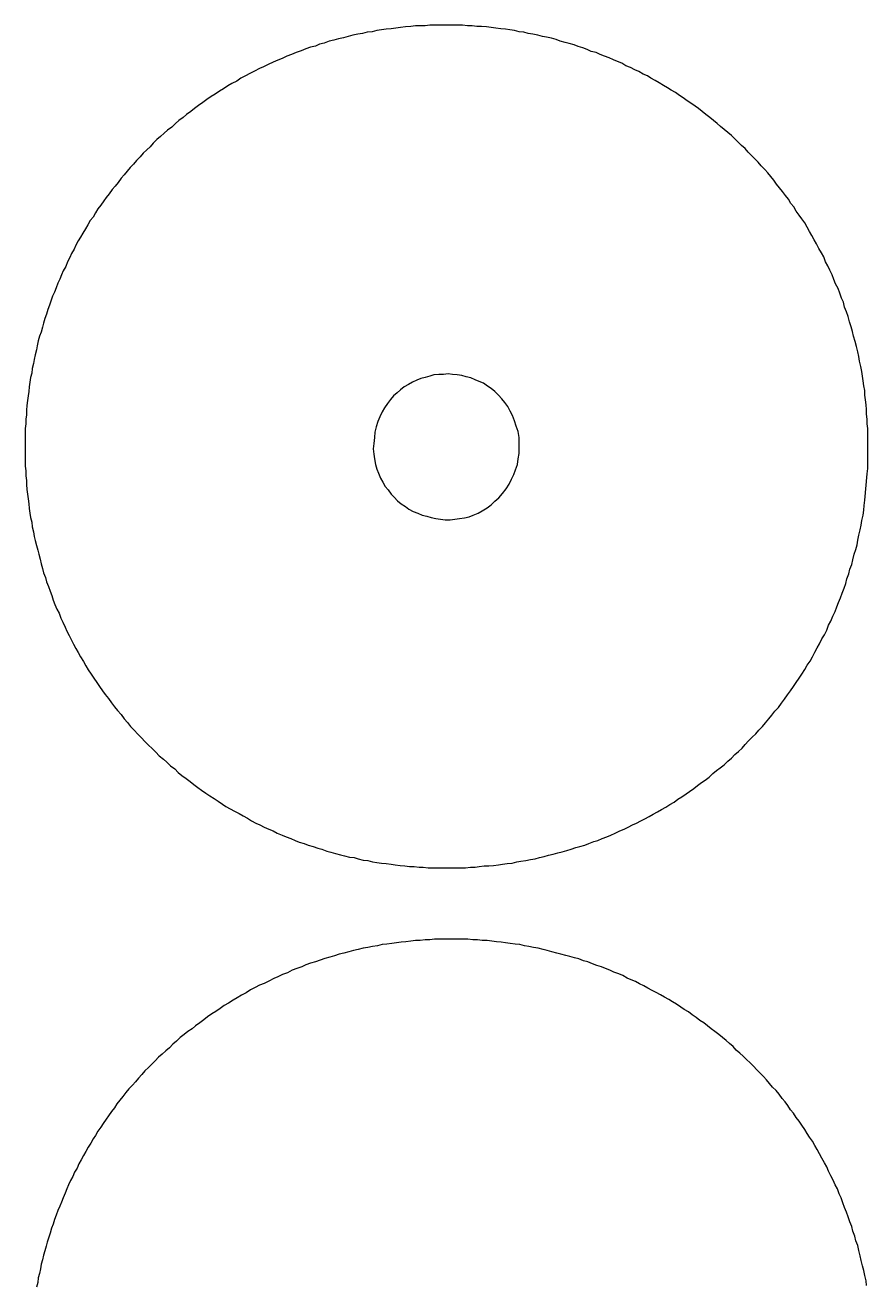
# Model space of a CAD drawing. Extents: x 11 to 591, y 39 to 419.
# Drawn here: x 133.5 to 168.8, y 324.5 to 377.3 of the extents above; entities that cross this region are included whole.
import ezdxf

# ---------------------------------------------------------------- set-up
doc = ezdxf.new("R2010")
doc.units = 0
doc.layers.get('0').update_dxf_attribs({"linetype": 'CONTINUOUS'})

msp = doc.modelspace()

# ---------------------------------------------------------------- linework, layer by layer
at = {"color": 3}
for p, q in [((150.465419, 377.255266), (150.265419, 377.230266)), ((150.665419, 377.255266), (150.465419, 377.255266)), ((150.865419, 377.255266), (150.665419, 377.255266)), ((151.065419, 377.255266), (150.865419, 377.255266)), ((151.265419, 377.255266), (151.065419, 377.255266)), ((151.465419, 377.255266), (151.265419, 377.255266)), ((151.665419, 377.255266), (151.465419, 377.255266)), ((151.840419, 377.255266), (151.665419, 377.255266)), ((152.040419, 377.230266), (151.840419, 377.255266)), ((146.840419, 376.730266), (146.640419, 376.680266)), ((147.040419, 376.780266), (146.840419, 376.730266)), ((147.240419, 376.830266), (147.040419, 376.780266)), ((147.440419, 376.880266), (147.240419, 376.830266)), ((147.640419, 376.905266), (147.440419, 376.880266)), ((147.840419, 376.955266), (147.640419, 376.905266)), ((148.040419, 376.980266), (147.840419, 376.955266)), ((148.240419, 377.030266), (148.040419, 376.980266)), ((148.440419, 377.055266), (148.240419, 377.030266)), ((148.640419, 377.080266), (148.440419, 377.055266)), ((148.840419, 377.105266), (148.640419, 377.080266)), ((149.040419, 377.130266), (148.840419, 377.105266)), ((149.240419, 377.155266), (149.040419, 377.130266)), ((149.440419, 377.180266), (149.240419, 377.155266)), ((149.665419, 377.205266), (149.440419, 377.180266)), ((149.865419, 377.230266), (149.665419, 377.205266)), ((150.065419, 377.230266), (149.865419, 377.230266)), ((150.265419, 377.230266), (150.065419, 377.230266)), ((152.240419, 377.230266), (152.040419, 377.230266)), ((152.440419, 377.205266), (152.240419, 377.230266)), ((152.640419, 377.205266), (152.440419, 377.205266)), ((152.840419, 377.180266), (152.640419, 377.205266)), ((153.040419, 377.155266), (152.840419, 377.180266)), ((153.240419, 377.130266), (153.040419, 377.155266)), ((153.440419, 377.105266), (153.240419, 377.130266)), ((153.640419, 377.080266), (153.440419, 377.105266)), ((153.815419, 377.055266), (153.640419, 377.080266)), ((154.015419, 377.030266), (153.815419, 377.055266)), ((154.215419, 376.980266), (154.015419, 377.030266)), ((154.415419, 376.955266), (154.215419, 376.980266)), ((154.590419, 376.905266), (154.415419, 376.955266)), ((154.790419, 376.880266), (154.590419, 376.905266)), ((154.990419, 376.830266), (154.790419, 376.880266)), ((155.190419, 376.780266), (154.990419, 376.830266)), ((155.365419, 376.755266), (155.190419, 376.780266)), ((155.565419, 376.705266), (155.365419, 376.755266)), ((145.265419, 376.255266), (145.065419, 376.180266)), ((145.465419, 376.330266), (145.265419, 376.255266)), ((145.665419, 376.380266), (145.465419, 376.330266)), ((145.840419, 376.455266), (145.665419, 376.380266)), ((146.040419, 376.505266), (145.840419, 376.455266)), ((146.240419, 376.580266), (146.040419, 376.505266)), ((146.440419, 376.630266), (146.240419, 376.580266)), ((146.640419, 376.680266), (146.440419, 376.630266)), ((155.765419, 376.655266), (155.565419, 376.705266)), ((155.940419, 376.580266), (155.765419, 376.655266)), ((156.140419, 376.530266), (155.940419, 376.580266)), ((156.315419, 376.480266), (156.140419, 376.530266)), ((156.515419, 376.430266), (156.315419, 376.480266)), ((156.690419, 376.355266), (156.515419, 376.430266)), ((156.890419, 376.305266), (156.690419, 376.355266)), ((157.065419, 376.230266), (156.890419, 376.305266)), ((157.240419, 376.155266), (157.065419, 376.230266)), ((143.890419, 375.705266), (143.690419, 375.605266)), ((144.090419, 375.780266), (143.890419, 375.705266)), ((144.265419, 375.855266), (144.090419, 375.780266)), ((144.465419, 375.955266), (144.265419, 375.855266)), ((144.665419, 376.030266), (144.465419, 375.955266)), ((144.865419, 376.105266), (144.665419, 376.030266)), ((145.065419, 376.180266), (144.865419, 376.105266)), ((157.440419, 376.105266), (157.240419, 376.155266)), ((157.615419, 376.030266), (157.440419, 376.105266)), ((157.790419, 375.955266), (157.615419, 376.030266)), ((157.990419, 375.880266), (157.790419, 375.955266)), ((158.165419, 375.805266), (157.990419, 375.880266)), ((158.340419, 375.730266), (158.165419, 375.805266)), ((158.515419, 375.655266), (158.340419, 375.730266)), ((142.915419, 375.230266), (142.740419, 375.130266)), ((143.115419, 375.330266), (142.915419, 375.230266)), ((143.315419, 375.430266), (143.115419, 375.330266)), ((143.490419, 375.505266), (143.315419, 375.430266)), ((143.690419, 375.605266), (143.490419, 375.505266)), ((158.690419, 375.555266), (158.515419, 375.655266)), ((158.890419, 375.480266), (158.690419, 375.555266)), ((159.065419, 375.380266), (158.890419, 375.480266)), ((159.240419, 375.305266), (159.065419, 375.380266)), ((159.415419, 375.205266), (159.240419, 375.305266)), ((159.590419, 375.130266), (159.415419, 375.205266)), ((141.990419, 374.705266), (141.815419, 374.580266)), ((142.165419, 374.805266), (141.990419, 374.705266)), ((142.365419, 374.905266), (142.165419, 374.805266)), ((142.540419, 375.030266), (142.365419, 374.905266)), ((142.740419, 375.130266), (142.540419, 375.030266)), ((159.740419, 375.030266), (159.590419, 375.130266)), ((159.915419, 374.930266), (159.740419, 375.030266)), ((160.090419, 374.830266), (159.915419, 374.930266)), ((160.265419, 374.730266), (160.090419, 374.830266)), ((160.440419, 374.630266), (160.265419, 374.730266)), ((160.590419, 374.530266), (160.440419, 374.630266)), ((141.115419, 374.130266), (140.940419, 374.005266)), ((141.290419, 374.255266), (141.115419, 374.130266)), ((141.465419, 374.355266), (141.290419, 374.255266)), ((141.640419, 374.480266), (141.465419, 374.355266)), ((141.815419, 374.580266), (141.640419, 374.480266)), ((160.765419, 374.430266), (160.590419, 374.530266)), ((160.940419, 374.305266), (160.765419, 374.430266)), ((161.090419, 374.205266), (160.940419, 374.305266)), ((161.265419, 374.080266), (161.090419, 374.205266)), ((140.440419, 373.630266), (140.265419, 373.505266)), ((140.590419, 373.755266), (140.440419, 373.630266)), ((140.765419, 373.880266), (140.590419, 373.755266)), ((140.940419, 374.005266), (140.765419, 373.880266)), ((161.415419, 373.980266), (161.265419, 374.080266)), ((161.590419, 373.855266), (161.415419, 373.980266)), ((161.740419, 373.755266), (161.590419, 373.855266)), ((161.890419, 373.630266), (161.740419, 373.755266)), ((162.040419, 373.505266), (161.890419, 373.630266)), ((139.790419, 373.130266), (139.640419, 372.980266)), ((139.940419, 373.255266), (139.790419, 373.130266)), ((140.115419, 373.380266), (139.940419, 373.255266)), ((140.265419, 373.505266), (140.115419, 373.380266)), ((162.215419, 373.380266), (162.040419, 373.505266)), ((162.365419, 373.255266), (162.215419, 373.380266)), ((162.515419, 373.130266), (162.365419, 373.255266)), ((162.665419, 373.005266), (162.515419, 373.130266)), ((139.165419, 372.580266), (139.015419, 372.455266)), ((139.315419, 372.730266), (139.165419, 372.580266)), ((139.465419, 372.855266), (139.315419, 372.730266)), ((139.640419, 372.980266), (139.465419, 372.855266)), ((162.815419, 372.880266), (162.665419, 373.005266)), ((162.965419, 372.755266), (162.815419, 372.880266)), ((163.115419, 372.630266), (162.965419, 372.755266)), ((163.265419, 372.480266), (163.115419, 372.630266)), ((138.590419, 372.030266), (138.440419, 371.880266)), ((138.740419, 372.155266), (138.590419, 372.030266)), ((138.865419, 372.305266), (138.740419, 372.155266)), ((139.015419, 372.455266), (138.865419, 372.305266)), ((163.390419, 372.355266), (163.265419, 372.480266)), ((163.540419, 372.205266), (163.390419, 372.355266)), ((163.690419, 372.080266), (163.540419, 372.205266)), ((163.815419, 371.930266), (163.690419, 372.080266)), ((138.165419, 371.580266), (138.040419, 371.430266)), ((138.315419, 371.730266), (138.165419, 371.580266)), ((138.440419, 371.880266), (138.315419, 371.730266)), ((163.965419, 371.780266), (163.815419, 371.930266)), ((164.090419, 371.655266), (163.965419, 371.780266)), ((164.240419, 371.505266), (164.090419, 371.655266)), ((164.365419, 371.355266), (164.240419, 371.505266)), ((137.640419, 370.980266), (137.515419, 370.830266)), ((137.765419, 371.130266), (137.640419, 370.980266)), ((137.890419, 371.280266), (137.765419, 371.130266)), ((138.040419, 371.430266), (137.890419, 371.280266)), ((164.515419, 371.205266), (164.365419, 371.355266)), ((164.640419, 371.055266), (164.515419, 371.205266)), ((164.765419, 370.905266), (164.640419, 371.055266)), ((137.265419, 370.505266), (137.140419, 370.355266)), ((137.390419, 370.655266), (137.265419, 370.505266)), ((137.515419, 370.830266), (137.390419, 370.655266)), ((164.890419, 370.755266), (164.765419, 370.905266)), ((165.015419, 370.580266), (164.890419, 370.755266)), ((165.140419, 370.430266), (165.015419, 370.580266)), ((165.265419, 370.280266), (165.140419, 370.430266)), ((136.790419, 369.880266), (136.665419, 369.705266)), ((136.890419, 370.030266), (136.790419, 369.880266)), ((137.015419, 370.180266), (136.890419, 370.030266)), ((137.140419, 370.355266), (137.015419, 370.180266)), ((165.390419, 370.105266), (165.265419, 370.280266)), ((165.515419, 369.955266), (165.390419, 370.105266)), ((165.615419, 369.780266), (165.515419, 369.955266)), ((136.440419, 369.380266), (136.340419, 369.205266)), ((136.540419, 369.555266), (136.440419, 369.380266)), ((136.665419, 369.705266), (136.540419, 369.555266)), ((165.740419, 369.630266), (165.615419, 369.780266)), ((165.840419, 369.455266), (165.740419, 369.630266)), ((165.965419, 369.280266), (165.840419, 369.455266)), ((136.115419, 368.880266), (136.015419, 368.705266)), ((136.215419, 369.055266), (136.115419, 368.880266)), ((136.340419, 369.205266), (136.215419, 369.055266)), ((166.065419, 369.130266), (165.965419, 369.280266)), ((166.190419, 368.955266), (166.065419, 369.130266)), ((166.290419, 368.780266), (166.190419, 368.955266)), ((135.815419, 368.355266), (135.715419, 368.205266)), ((135.915419, 368.530266), (135.815419, 368.355266)), ((136.015419, 368.705266), (135.915419, 368.530266)), ((166.390419, 368.605266), (166.290419, 368.780266)), ((166.490419, 368.430266), (166.390419, 368.605266)), ((166.590419, 368.255266), (166.490419, 368.430266)), ((135.540419, 367.855266), (135.440419, 367.680266)), ((135.615419, 368.030266), (135.540419, 367.855266)), ((135.715419, 368.205266), (135.615419, 368.030266)), ((166.690419, 368.080266), (166.590419, 368.255266)), ((166.790419, 367.880266), (166.690419, 368.080266)), ((166.890419, 367.705266), (166.790419, 367.880266)), ((135.265419, 367.330266), (135.190419, 367.130266)), ((135.365419, 367.505266), (135.265419, 367.330266)), ((135.440419, 367.680266), (135.365419, 367.505266)), ((166.990419, 367.530266), (166.890419, 367.705266)), ((167.065419, 367.330266), (166.990419, 367.530266)), ((167.165419, 367.155266), (167.065419, 367.330266)), ((135.015419, 366.780266), (134.940419, 366.605266)), ((135.090419, 366.955266), (135.015419, 366.780266)), ((135.190419, 367.130266), (135.090419, 366.955266)), ((167.240419, 366.980266), (167.165419, 367.155266)), ((167.340419, 366.780266), (167.240419, 366.980266)), ((167.415419, 366.580266), (167.340419, 366.780266)), ((134.790419, 366.230266), (134.715419, 366.055266)), ((134.865419, 366.430266), (134.790419, 366.230266)), ((134.940419, 366.605266), (134.865419, 366.430266)), ((167.490419, 366.405266), (167.415419, 366.580266)), ((167.590419, 366.205266), (167.490419, 366.405266)), ((167.665419, 366.005266), (167.590419, 366.205266)), ((134.565419, 365.680266), (134.515419, 365.505266)), ((134.640419, 365.880266), (134.565419, 365.680266)), ((134.715419, 366.055266), (134.640419, 365.880266)), ((167.740419, 365.805266), (167.665419, 366.005266)), ((167.815419, 365.630266), (167.740419, 365.805266)), ((134.390419, 365.130266), (134.315419, 364.955266)), ((134.440419, 365.330266), (134.390419, 365.130266)), ((134.515419, 365.505266), (134.440419, 365.330266)), ((167.865419, 365.430266), (167.815419, 365.630266)), ((167.940419, 365.230266), (167.865419, 365.430266)), ((168.015419, 365.030266), (167.940419, 365.230266)), ((134.265419, 364.755266), (134.215419, 364.580266)), ((134.315419, 364.955266), (134.265419, 364.755266)), ((168.065419, 364.805266), (168.015419, 365.030266)), ((168.140419, 364.605266), (168.065419, 364.805266)), ((168.190419, 364.405266), (168.140419, 364.605266)), ((134.090419, 364.205266), (134.040419, 364.005266)), ((134.165419, 364.380266), (134.090419, 364.205266)), ((134.215419, 364.580266), (134.165419, 364.380266)), ((168.240419, 364.205266), (168.190419, 364.405266)), ((168.315419, 363.980266), (168.240419, 364.205266)), ((133.965419, 363.630266), (133.915419, 363.430266)), ((133.990419, 363.805266), (133.965419, 363.630266)), ((134.040419, 364.005266), (133.990419, 363.805266)), ((168.365419, 363.780266), (168.315419, 363.980266)), ((168.415419, 363.555266), (168.365419, 363.780266)), ((168.465419, 363.355266), (168.415419, 363.555266)), ((133.840419, 363.055266), (133.790419, 362.855266)), ((133.865419, 363.230266), (133.840419, 363.055266)), ((133.915419, 363.430266), (133.865419, 363.230266)), ((168.490419, 363.155266), (168.465419, 363.355266)), ((168.540419, 362.930266), (168.490419, 363.155266)), ((133.715419, 362.480266), (133.690419, 362.280266)), ((133.765419, 362.655266), (133.715419, 362.480266)), ((133.790419, 362.855266), (133.765419, 362.655266)), ((168.590419, 362.730266), (168.540419, 362.930266)), ((168.615419, 362.530266), (168.590419, 362.730266)), ((168.640419, 362.330266), (168.615419, 362.530266)), ((133.665419, 362.080266), (133.640419, 361.880266)), ((133.690419, 362.280266), (133.665419, 362.080266)), ((168.665419, 362.130266), (168.640419, 362.330266)), ((168.715419, 361.930266), (168.665419, 362.130266)), ((133.590419, 361.505266), (133.565419, 361.305266)), ((133.615419, 361.705266), (133.590419, 361.505266)), ((133.640419, 361.880266), (133.615419, 361.705266)), ((168.715419, 361.730266), (168.715419, 361.930266)), ((168.740419, 361.530266), (168.715419, 361.730266)), ((168.765419, 361.330266), (168.740419, 361.530266)), ((133.540419, 360.905266), (133.515419, 360.730266)), ((133.565419, 361.305266), (133.540419, 361.105266)), ((133.540419, 361.105266), (133.540419, 360.905266)), ((168.790419, 361.130266), (168.765419, 361.330266)), ((168.790419, 360.930266), (168.790419, 361.130266)), ((168.815419, 360.730266), (168.790419, 360.930266)), ((133.515419, 360.530266), (133.490419, 360.330266)), ((133.515419, 360.730266), (133.515419, 360.530266)), ((168.815419, 360.530266), (168.815419, 360.730266)), ((168.840419, 360.330266), (168.815419, 360.530266)), ((133.490419, 360.330266), (133.490419, 360.130266)), ((133.490419, 360.130266), (133.490419, 359.930266)), ((133.490419, 359.930266), (133.490419, 359.730266)), ((168.840419, 360.130266), (168.840419, 360.330266)), ((168.840419, 359.930266), (168.840419, 360.130266)), ((168.840419, 359.705266), (168.840419, 359.930266)), ((133.490419, 359.730266), (133.490419, 359.530266)), ((133.490419, 359.530266), (133.490419, 359.355266)), ((133.490419, 359.355266), (133.490419, 359.155266)), ((168.840419, 359.505266), (168.840419, 359.705266)), ((168.840419, 359.305266), (168.840419, 359.505266)), ((133.490419, 359.155266), (133.490419, 358.955266)), ((133.490419, 358.955266), (133.490419, 358.755266)), ((168.840419, 359.080266), (168.840419, 359.305266)), ((168.840419, 358.880266), (168.840419, 359.080266)), ((168.840419, 358.655266), (168.840419, 358.880266)), ((133.490419, 358.755266), (133.515419, 358.555266)), ((133.515419, 358.555266), (133.515419, 358.355266)), ((133.515419, 358.355266), (133.540419, 358.155266)), ((168.715419, 357.330266), (168.815419, 358.430266)), ((168.815419, 358.430266), (168.840419, 358.655266)), ((133.540419, 358.155266), (133.540419, 357.980266)), ((133.540419, 357.980266), (133.565419, 357.780266)), ((133.565419, 357.780266), (133.590419, 357.580266)), ((133.590419, 357.580266), (133.615419, 357.380266)), ((133.615419, 357.380266), (133.640419, 357.180266)), ((168.690419, 357.105266), (168.715419, 357.330266)), ((133.640419, 357.180266), (133.665419, 356.980266)), ((133.665419, 356.980266), (133.690419, 356.780266)), ((133.690419, 356.780266), (133.715419, 356.605266)), ((168.590419, 356.480266), (168.640419, 356.705266)), ((168.640419, 356.705266), (168.665419, 356.905266)), ((168.665419, 356.905266), (168.690419, 357.105266)), ((133.715419, 356.605266), (133.765419, 356.405266)), ((133.765419, 356.405266), (133.790419, 356.205266)), ((133.790419, 356.205266), (133.840419, 356.005266)), ((168.515419, 356.080266), (168.565419, 356.280266)), ((168.565419, 356.280266), (168.590419, 356.480266)), ((133.840419, 356.005266), (133.865419, 355.805266)), ((133.865419, 355.805266), (133.915419, 355.630266)), ((133.915419, 355.630266), (133.965419, 355.430266)), ((168.390419, 355.455266), (168.415419, 355.655266)), ((168.415419, 355.655266), (168.465419, 355.855266)), ((168.465419, 355.855266), (168.515419, 356.080266)), ((133.965419, 355.430266), (134.015419, 355.230266)), ((134.015419, 355.230266), (134.065419, 355.055266)), ((168.265419, 355.055266), (168.340419, 355.255266)), ((168.340419, 355.255266), (168.390419, 355.455266)), ((134.065419, 355.055266), (134.115419, 354.855266)), ((134.115419, 354.855266), (134.165419, 354.655266)), ((134.165419, 354.655266), (134.215419, 354.455266)), ((168.090419, 354.430266), (168.165419, 354.630266)), ((168.165419, 354.630266), (168.215419, 354.830266)), ((168.215419, 354.830266), (168.265419, 355.055266)), ((134.215419, 354.455266), (134.265419, 354.280266)), ((134.265419, 354.280266), (134.340419, 354.080266)), ((134.340419, 354.080266), (134.390419, 353.905266)), ((167.965419, 354.030266), (168.040419, 354.230266)), ((168.040419, 354.230266), (168.090419, 354.430266)), ((134.390419, 353.905266), (134.465419, 353.705266)), ((134.465419, 353.705266), (134.540419, 353.505266)), ((167.765419, 353.430266), (167.840419, 353.630266)), ((167.840419, 353.630266), (167.915419, 353.830266)), ((167.915419, 353.830266), (167.965419, 354.030266)), ((134.540419, 353.505266), (134.615419, 353.330266)), ((134.615419, 353.330266), (134.665419, 353.130266)), ((134.665419, 353.130266), (134.740419, 352.955266)), ((167.540419, 352.855266), (167.615419, 353.030266)), ((167.615419, 353.030266), (167.690419, 353.230266)), ((167.690419, 353.230266), (167.765419, 353.430266)), ((134.740419, 352.955266), (134.815419, 352.755266)), ((134.815419, 352.755266), (134.915419, 352.580266)), ((134.915419, 352.580266), (134.990419, 352.380266)), ((167.290419, 352.255266), (167.365419, 352.455266)), ((167.365419, 352.455266), (167.465419, 352.655266)), ((167.465419, 352.655266), (167.540419, 352.855266)), ((134.990419, 352.380266), (135.065419, 352.205266)), ((135.065419, 352.205266), (135.165419, 352.005266)), ((135.165419, 352.005266), (135.240419, 351.830266)), ((167.115419, 351.880266), (167.190419, 352.080266)), ((167.190419, 352.080266), (167.290419, 352.255266)), ((135.240419, 351.830266), (135.340419, 351.655266)), ((135.340419, 351.655266), (135.440419, 351.455266)), ((135.440419, 351.455266), (135.515419, 351.280266)), ((166.815419, 351.305266), (166.915419, 351.505266)), ((166.915419, 351.505266), (167.015419, 351.680266)), ((167.015419, 351.680266), (167.115419, 351.880266)), ((135.515419, 351.280266), (135.615419, 351.105266)), ((135.615419, 351.105266), (135.715419, 350.930266)), ((135.715419, 350.930266), (135.815419, 350.755266)), ((166.515419, 350.755266), (166.615419, 350.955266)), ((166.615419, 350.955266), (166.715419, 351.130266)), ((166.715419, 351.130266), (166.815419, 351.305266)), ((135.815419, 350.755266), (135.940419, 350.555266)), ((135.940419, 350.555266), (136.040419, 350.380266)), ((136.040419, 350.380266), (136.140419, 350.205266)), ((166.190419, 350.230266), (166.290419, 350.405266)), ((166.290419, 350.405266), (166.415419, 350.580266)), ((166.415419, 350.580266), (166.515419, 350.755266)), ((136.140419, 350.205266), (136.265419, 350.030266)), ((136.265419, 350.030266), (136.365419, 349.855266)), ((136.365419, 349.855266), (136.490419, 349.680266)), ((165.840419, 349.680266), (165.965419, 349.855266)), ((165.965419, 349.855266), (166.065419, 350.030266)), ((166.065419, 350.030266), (166.190419, 350.230266)), ((136.490419, 349.680266), (136.615419, 349.505266)), ((136.615419, 349.505266), (136.740419, 349.330266)), ((136.740419, 349.330266), (136.840419, 349.180266)), ((165.465419, 349.155266), (165.590419, 349.330266)), ((165.590419, 349.330266), (165.715419, 349.505266)), ((165.715419, 349.505266), (165.840419, 349.680266)), ((136.840419, 349.180266), (136.990419, 349.005266)), ((136.990419, 349.005266), (137.115419, 348.830266)), ((137.115419, 348.830266), (137.240419, 348.655266)), ((165.090419, 348.630266), (165.215419, 348.805266)), ((165.215419, 348.805266), (165.340419, 348.980266)), ((165.340419, 348.980266), (165.465419, 349.155266)), ((137.240419, 348.655266), (137.365419, 348.505266)), ((137.365419, 348.505266), (137.515419, 348.330266)), ((137.515419, 348.330266), (137.640419, 348.155266)), ((164.690419, 348.155266), (164.815419, 348.305266)), ((164.815419, 348.305266), (164.940419, 348.480266)), ((164.940419, 348.480266), (165.090419, 348.630266)), ((137.640419, 348.155266), (137.790419, 348.005266)), ((137.790419, 348.005266), (137.915419, 347.830266)), ((137.915419, 347.830266), (138.065419, 347.680266)), ((164.265419, 347.680266), (164.415419, 347.830266)), ((164.415419, 347.830266), (164.540419, 347.980266)), ((164.540419, 347.980266), (164.690419, 348.155266)), ((138.065419, 347.680266), (138.215419, 347.505266)), ((138.215419, 347.505266), (138.365419, 347.355266)), ((138.365419, 347.355266), (138.515419, 347.205266)), ((138.515419, 347.205266), (138.665419, 347.055266)), ((163.690419, 347.080266), (163.840419, 347.230266)), ((163.840419, 347.230266), (163.990419, 347.380266)), ((163.990419, 347.380266), (164.140419, 347.530266)), ((164.140419, 347.530266), (164.265419, 347.680266)), ((138.665419, 347.055266), (138.815419, 346.905266)), ((138.815419, 346.905266), (138.965419, 346.755266)), ((138.965419, 346.755266), (139.115419, 346.605266)), ((163.115419, 346.505266), (163.265419, 346.655266)), ((163.265419, 346.655266), (163.415419, 346.780266)), ((163.415419, 346.780266), (163.565419, 346.930266)), ((163.565419, 346.930266), (163.690419, 347.080266)), ((139.115419, 346.605266), (139.290419, 346.455266)), ((139.290419, 346.455266), (139.440419, 346.330266)), ((139.440419, 346.330266), (139.590419, 346.180266)), ((139.590419, 346.180266), (139.765419, 346.055266)), ((162.640419, 346.105266), (162.815419, 346.230266)), ((162.815419, 346.230266), (162.965419, 346.380266)), ((162.965419, 346.380266), (163.115419, 346.505266)), ((139.765419, 346.055266), (139.915419, 345.905266)), ((139.915419, 345.905266), (140.065419, 345.780266)), ((140.065419, 345.780266), (140.240419, 345.655266)), ((140.240419, 345.655266), (140.415419, 345.530266)), ((162.015419, 345.580266), (162.190419, 345.705266)), ((162.190419, 345.705266), (162.340419, 345.855266)), ((162.340419, 345.855266), (162.490419, 345.980266)), ((162.490419, 345.980266), (162.640419, 346.105266)), ((140.415419, 345.530266), (140.565419, 345.405266)), ((140.565419, 345.405266), (140.740419, 345.280266)), ((140.740419, 345.280266), (140.890419, 345.155266)), ((140.890419, 345.155266), (141.065419, 345.030266)), ((161.215419, 345.005266), (161.365419, 345.105266)), ((161.365419, 345.105266), (161.540419, 345.230266)), ((161.540419, 345.230266), (161.690419, 345.355266)), ((161.690419, 345.355266), (161.865419, 345.480266)), ((161.865419, 345.480266), (162.015419, 345.580266)), ((141.065419, 345.030266), (141.240419, 344.930266)), ((141.240419, 344.930266), (141.415419, 344.805266)), ((141.415419, 344.805266), (141.590419, 344.705266)), ((141.590419, 344.705266), (141.765419, 344.580266)), ((141.765419, 344.580266), (141.915419, 344.480266)), ((160.365419, 344.455266), (160.540419, 344.555266)), ((160.540419, 344.555266), (160.715419, 344.655266)), ((160.715419, 344.655266), (160.865419, 344.780266)), ((160.865419, 344.780266), (161.040419, 344.880266)), ((161.040419, 344.880266), (161.215419, 345.005266)), ((141.915419, 344.480266), (142.090419, 344.380266)), ((142.090419, 344.380266), (142.265419, 344.280266)), ((142.265419, 344.280266), (142.465419, 344.180266)), ((142.465419, 344.180266), (142.640419, 344.080266)), ((142.640419, 344.080266), (142.815419, 343.980266)), ((159.490419, 343.955266), (159.665419, 344.055266)), ((159.665419, 344.055266), (159.840419, 344.155266)), ((159.840419, 344.155266), (160.015419, 344.255266)), ((160.015419, 344.255266), (160.190419, 344.355266)), ((160.190419, 344.355266), (160.365419, 344.455266)), ((142.815419, 343.980266), (142.990419, 343.880266)), ((142.990419, 343.880266), (143.165419, 343.780266)), ((143.165419, 343.780266), (143.340419, 343.705266)), ((143.340419, 343.705266), (143.515419, 343.605266)), ((143.515419, 343.605266), (143.715419, 343.530266)), ((143.715419, 343.530266), (143.890419, 343.455266)), ((158.440419, 343.455266), (158.615419, 343.530266)), ((158.615419, 343.530266), (158.790419, 343.605266)), ((158.790419, 343.605266), (158.965419, 343.705266)), ((158.965419, 343.705266), (159.140419, 343.780266)), ((159.140419, 343.780266), (159.315419, 343.880266)), ((159.315419, 343.880266), (159.490419, 343.955266)), ((143.890419, 343.455266), (144.065419, 343.355266)), ((144.065419, 343.355266), (144.265419, 343.280266)), ((144.265419, 343.280266), (144.440419, 343.205266)), ((144.440419, 343.205266), (144.640419, 343.130266)), ((144.640419, 343.130266), (144.815419, 343.055266)), ((144.815419, 343.055266), (144.990419, 342.980266)), ((144.990419, 342.980266), (145.190419, 342.930266)), ((157.140419, 342.930266), (157.340419, 343.005266)), ((157.340419, 343.005266), (157.515419, 343.055266)), ((157.515419, 343.055266), (157.690419, 343.130266)), ((157.690419, 343.130266), (157.890419, 343.205266)), ((157.890419, 343.205266), (158.065419, 343.280266)), ((158.065419, 343.280266), (158.240419, 343.355266)), ((158.240419, 343.355266), (158.440419, 343.455266)), ((145.190419, 342.930266), (145.365419, 342.855266)), ((145.365419, 342.855266), (145.565419, 342.805266)), ((145.565419, 342.805266), (145.765419, 342.730266)), ((145.765419, 342.730266), (145.940419, 342.680266)), ((145.940419, 342.680266), (146.140419, 342.605266)), ((146.140419, 342.605266), (146.315419, 342.555266)), ((146.315419, 342.555266), (146.515419, 342.505266)), ((146.515419, 342.505266), (146.715419, 342.455266)), ((146.715419, 342.455266), (146.890419, 342.405266)), ((155.265419, 342.380266), (155.440419, 342.430266)), ((155.440419, 342.430266), (155.640419, 342.480266)), ((155.640419, 342.480266), (155.840419, 342.530266)), ((155.840419, 342.530266), (156.015419, 342.580266)), ((156.015419, 342.580266), (156.215419, 342.630266)), ((156.215419, 342.630266), (156.390419, 342.680266)), ((156.390419, 342.680266), (156.590419, 342.755266)), ((156.590419, 342.755266), (156.765419, 342.805266)), ((156.765419, 342.805266), (156.965419, 342.855266)), ((156.965419, 342.855266), (157.140419, 342.930266)), ((146.890419, 342.405266), (147.090419, 342.355266)), ((147.090419, 342.355266), (147.290419, 342.330266)), ((147.290419, 342.330266), (147.465419, 342.280266)), ((147.465419, 342.280266), (147.665419, 342.230266)), ((147.665419, 342.230266), (147.865419, 342.205266)), ((147.865419, 342.205266), (148.065419, 342.155266)), ((148.065419, 342.155266), (148.240419, 342.130266)), ((148.240419, 342.130266), (148.440419, 342.105266)), ((148.440419, 342.105266), (148.640419, 342.080266)), ((148.640419, 342.080266), (148.840419, 342.055266)), ((148.840419, 342.055266), (149.015419, 342.030266)), ((149.015419, 342.030266), (149.215419, 342.005266)), ((149.215419, 342.005266), (149.415419, 341.980266)), ((149.415419, 341.980266), (149.615419, 341.955266)), ((149.615419, 341.955266), (149.815419, 341.955266)), ((149.815419, 341.955266), (150.015419, 341.930266)), ((150.015419, 341.930266), (150.190419, 341.930266)), ((150.190419, 341.930266), (150.390419, 341.905266)), ((150.390419, 341.905266), (150.590419, 341.905266)), ((150.590419, 341.905266), (150.790419, 341.905266)), ((150.790419, 341.905266), (150.990419, 341.905266)), ((150.990419, 341.905266), (151.190419, 341.905266)), ((151.190419, 341.905266), (151.365419, 341.905266)), ((151.365419, 341.905266), (151.565419, 341.905266)), ((151.565419, 341.905266), (151.765419, 341.905266)), ((151.765419, 341.905266), (151.965419, 341.905266)), ((151.965419, 341.905266), (152.165419, 341.930266)), ((152.165419, 341.930266), (152.365419, 341.930266)), ((152.365419, 341.930266), (152.540419, 341.955266)), ((152.540419, 341.955266), (152.740419, 341.980266)), ((152.740419, 341.980266), (152.940419, 341.980266)), ((152.940419, 341.980266), (153.140419, 342.005266)), ((153.140419, 342.005266), (153.340419, 342.030266)), ((153.340419, 342.030266), (153.515419, 342.055266)), ((153.515419, 342.055266), (153.715419, 342.080266)), ((153.715419, 342.080266), (153.915419, 342.105266)), ((153.915419, 342.105266), (154.115419, 342.155266)), ((154.115419, 342.155266), (154.290419, 342.180266)), ((154.290419, 342.180266), (154.490419, 342.205266)), ((154.490419, 342.205266), (154.690419, 342.255266)), ((154.690419, 342.255266), (154.890419, 342.280266)), ((154.890419, 342.280266), (155.065419, 342.330266)), ((155.065419, 342.330266), (155.265419, 342.380266)), ((149.065419, 338.755266), (148.865419, 338.730266)), ((149.265419, 338.780266), (149.065419, 338.755266)), ((149.465419, 338.805266), (149.265419, 338.780266)), ((149.665419, 338.830266), (149.465419, 338.805266)), ((149.865419, 338.855266), (149.665419, 338.830266)), ((150.065419, 338.855266), (149.865419, 338.855266)), ((150.265419, 338.880266), (150.065419, 338.855266)), ((150.465419, 338.880266), (150.265419, 338.880266)), ((150.665419, 338.905266), (150.465419, 338.880266)), ((150.865419, 338.905266), (150.665419, 338.905266)), ((151.065419, 338.905266), (150.865419, 338.905266)), ((151.265419, 338.905266), (151.065419, 338.905266)), ((151.465419, 338.905266), (151.265419, 338.905266)), ((151.665419, 338.905266), (151.465419, 338.905266)), ((151.865419, 338.905266), (151.665419, 338.905266)), ((152.065419, 338.905266), (151.865419, 338.905266)), ((152.265419, 338.880266), (152.065419, 338.905266)), ((152.465419, 338.880266), (152.265419, 338.880266)), ((152.665419, 338.855266), (152.465419, 338.880266)), ((152.865419, 338.855266), (152.665419, 338.855266)), ((153.065419, 338.830266), (152.865419, 338.855266)), ((153.265419, 338.805266), (153.065419, 338.830266)), ((153.465419, 338.780266), (153.265419, 338.805266)), ((153.640419, 338.755266), (153.465419, 338.780266)), ((153.840419, 338.730266), (153.640419, 338.755266)), ((146.665419, 338.280266), (146.465419, 338.205266)), ((146.865419, 338.330266), (146.665419, 338.280266)), ((147.065419, 338.380266), (146.865419, 338.330266)), ((147.265419, 338.430266), (147.065419, 338.380266)), ((147.465419, 338.480266), (147.265419, 338.430266)), ((147.665419, 338.530266), (147.465419, 338.480266)), ((147.865419, 338.555266), (147.665419, 338.530266)), ((148.065419, 338.605266), (147.865419, 338.555266)), ((148.265419, 338.630266), (148.065419, 338.605266)), ((148.465419, 338.680266), (148.265419, 338.630266)), ((148.665419, 338.705266), (148.465419, 338.680266)), ((148.865419, 338.730266), (148.665419, 338.705266)), ((154.040419, 338.705266), (153.840419, 338.730266)), ((154.240419, 338.680266), (154.040419, 338.705266)), ((154.440419, 338.630266), (154.240419, 338.680266)), ((154.615419, 338.605266), (154.440419, 338.630266)), ((154.815419, 338.555266), (154.615419, 338.605266)), ((155.015419, 338.530266), (154.815419, 338.555266)), ((155.215419, 338.480266), (155.015419, 338.530266)), ((155.390419, 338.430266), (155.215419, 338.480266)), ((155.590419, 338.380266), (155.390419, 338.430266)), ((155.790419, 338.330266), (155.590419, 338.380266)), ((155.965419, 338.280266), (155.790419, 338.330266)), ((156.165419, 338.230266), (155.965419, 338.280266)), ((156.340419, 338.180266), (156.165419, 338.230266)), ((144.890419, 337.680266), (144.690419, 337.605266)), ((145.090419, 337.755266), (144.890419, 337.680266)), ((145.265419, 337.830266), (145.090419, 337.755266)), ((145.465419, 337.905266), (145.265419, 337.830266)), ((145.665419, 337.955266), (145.465419, 337.905266)), ((145.865419, 338.030266), (145.665419, 337.955266)), ((146.065419, 338.105266), (145.865419, 338.030266)), ((146.265419, 338.155266), (146.065419, 338.105266)), ((146.465419, 338.205266), (146.265419, 338.155266)), ((156.540419, 338.130266), (156.340419, 338.180266)), ((156.715419, 338.080266), (156.540419, 338.130266)), ((156.915419, 338.005266), (156.715419, 338.080266)), ((157.090419, 337.955266), (156.915419, 338.005266)), ((157.290419, 337.880266), (157.090419, 337.955266)), ((157.465419, 337.805266), (157.290419, 337.880266)), ((157.665419, 337.755266), (157.465419, 337.805266)), ((157.840419, 337.680266), (157.665419, 337.755266)), ((158.015419, 337.605266), (157.840419, 337.680266)), ((143.715419, 337.155266), (143.515419, 337.055266)), ((143.915419, 337.255266), (143.715419, 337.155266)), ((144.090419, 337.330266), (143.915419, 337.255266)), ((144.290419, 337.430266), (144.090419, 337.330266)), ((144.490419, 337.505266), (144.290419, 337.430266)), ((144.690419, 337.605266), (144.490419, 337.505266)), ((158.190419, 337.530266), (158.015419, 337.605266)), ((158.390419, 337.455266), (158.190419, 337.530266)), ((158.565419, 337.380266), (158.390419, 337.455266)), ((158.740419, 337.280266), (158.565419, 337.380266)), ((158.915419, 337.205266), (158.740419, 337.280266)), ((159.090419, 337.130266), (158.915419, 337.205266)), ((142.765419, 336.655266), (142.565419, 336.555266)), ((142.940419, 336.780266), (142.765419, 336.655266)), ((143.140419, 336.880266), (142.940419, 336.780266)), ((143.315419, 336.980266), (143.140419, 336.880266)), ((143.515419, 337.055266), (143.315419, 336.980266)), ((159.265419, 337.030266), (159.090419, 337.130266)), ((159.440419, 336.955266), (159.265419, 337.030266)), ((159.615419, 336.855266), (159.440419, 336.955266)), ((159.790419, 336.755266), (159.615419, 336.855266)), ((159.965419, 336.680266), (159.790419, 336.755266)), ((160.140419, 336.580266), (159.965419, 336.680266)), ((141.840419, 336.130266), (141.665419, 336.005266)), ((142.015419, 336.230266), (141.840419, 336.130266)), ((142.215419, 336.355266), (142.015419, 336.230266)), ((142.390419, 336.455266), (142.215419, 336.355266)), ((142.565419, 336.555266), (142.390419, 336.455266)), ((160.315419, 336.480266), (160.140419, 336.580266)), ((160.490419, 336.380266), (160.315419, 336.480266)), ((160.640419, 336.280266), (160.490419, 336.380266)), ((160.815419, 336.180266), (160.640419, 336.280266)), ((160.990419, 336.055266), (160.815419, 336.180266)), ((141.140419, 335.655266), (140.990419, 335.530266)), ((141.315419, 335.780266), (141.140419, 335.655266)), ((141.490419, 335.880266), (141.315419, 335.780266)), ((141.665419, 336.005266), (141.490419, 335.880266)), ((161.140419, 335.955266), (160.990419, 336.055266)), ((161.315419, 335.855266), (161.140419, 335.955266)), ((161.465419, 335.730266), (161.315419, 335.855266)), ((161.640419, 335.630266), (161.465419, 335.730266)), ((161.790419, 335.505266), (161.640419, 335.630266)), ((140.490419, 335.155266), (140.315419, 335.030266)), ((140.640419, 335.280266), (140.490419, 335.155266)), ((140.815419, 335.405266), (140.640419, 335.280266)), ((140.990419, 335.530266), (140.815419, 335.405266)), ((161.965419, 335.405266), (161.790419, 335.505266)), ((162.115419, 335.280266), (161.965419, 335.405266)), ((162.265419, 335.155266), (162.115419, 335.280266)), ((162.415419, 335.030266), (162.265419, 335.155266)), ((139.840419, 334.630266), (139.690419, 334.505266)), ((139.990419, 334.780266), (139.840419, 334.630266)), ((140.165419, 334.905266), (139.990419, 334.780266)), ((140.315419, 335.030266), (140.165419, 334.905266)), ((162.590419, 334.905266), (162.415419, 335.030266)), ((162.740419, 334.780266), (162.590419, 334.905266)), ((162.890419, 334.655266), (162.740419, 334.780266)), ((163.040419, 334.530266), (162.890419, 334.655266)), ((163.190419, 334.405266), (163.040419, 334.530266)), ((139.240419, 334.080266), (139.090419, 333.955266)), ((139.390419, 334.230266), (139.240419, 334.080266)), ((139.540419, 334.355266), (139.390419, 334.230266)), ((139.690419, 334.505266), (139.540419, 334.355266)), ((163.315419, 334.255266), (163.190419, 334.405266)), ((163.465419, 334.130266), (163.315419, 334.255266)), ((163.615419, 334.005266), (163.465419, 334.130266)), ((163.765419, 333.855266), (163.615419, 334.005266)), ((138.665419, 333.530266), (138.515419, 333.380266)), ((138.790419, 333.655266), (138.665419, 333.530266)), ((138.940419, 333.805266), (138.790419, 333.655266)), ((139.090419, 333.955266), (138.940419, 333.805266)), ((163.890419, 333.730266), (163.765419, 333.855266)), ((164.040419, 333.580266), (163.890419, 333.730266)), ((164.190419, 333.430266), (164.040419, 333.580266)), ((138.240419, 333.080266), (138.115419, 332.930266)), ((138.390419, 333.230266), (138.240419, 333.080266)), ((138.515419, 333.380266), (138.390419, 333.230266)), ((164.315419, 333.305266), (164.190419, 333.430266)), ((164.465419, 333.155266), (164.315419, 333.305266)), ((164.590419, 333.005266), (164.465419, 333.155266)), ((164.715419, 332.855266), (164.590419, 333.005266)), ((137.715419, 332.480266), (137.590419, 332.305266)), ((137.840419, 332.630266), (137.715419, 332.480266)), ((137.990419, 332.780266), (137.840419, 332.630266)), ((138.115419, 332.930266), (137.990419, 332.780266)), ((164.840419, 332.705266), (164.715419, 332.855266)), ((164.990419, 332.555266), (164.840419, 332.705266)), ((165.115419, 332.405266), (164.990419, 332.555266)), ((165.240419, 332.230266), (165.115419, 332.405266)), ((137.340419, 332.005266), (137.240419, 331.830266)), ((137.465419, 332.155266), (137.340419, 332.005266)), ((137.590419, 332.305266), (137.465419, 332.155266)), ((165.365419, 332.080266), (165.240419, 332.230266)), ((165.490419, 331.930266), (165.365419, 332.080266)), ((165.590419, 331.755266), (165.490419, 331.930266)), ((136.890419, 331.355266), (136.765419, 331.180266)), ((136.990419, 331.505266), (136.890419, 331.355266)), ((137.115419, 331.680266), (136.990419, 331.505266)), ((137.240419, 331.830266), (137.115419, 331.680266)), ((165.715419, 331.605266), (165.590419, 331.755266)), ((165.840419, 331.430266), (165.715419, 331.605266)), ((165.965419, 331.280266), (165.840419, 331.430266)), ((136.540419, 330.855266), (136.440419, 330.680266)), ((136.665419, 331.030266), (136.540419, 330.855266)), ((136.765419, 331.180266), (136.665419, 331.030266)), ((166.065419, 331.105266), (165.965419, 331.280266)), ((166.190419, 330.930266), (166.065419, 331.105266)), ((166.290419, 330.755266), (166.190419, 330.930266)), ((136.240419, 330.355266), (136.140419, 330.180266)), ((136.340419, 330.530266), (136.240419, 330.355266)), ((136.440419, 330.680266), (136.340419, 330.530266)), ((166.390419, 330.605266), (166.290419, 330.755266)), ((166.515419, 330.430266), (166.390419, 330.605266)), ((166.615419, 330.255266), (166.515419, 330.430266)), ((135.940419, 329.830266), (135.840419, 329.655266)), ((136.040419, 330.005266), (135.940419, 329.830266)), ((136.140419, 330.180266), (136.040419, 330.005266)), ((166.715419, 330.080266), (166.615419, 330.255266)), ((166.815419, 329.905266), (166.715419, 330.080266)), ((166.915419, 329.730266), (166.815419, 329.905266)), ((135.665419, 329.305266), (135.565419, 329.130266)), ((135.740419, 329.480266), (135.665419, 329.305266)), ((135.840419, 329.655266), (135.740419, 329.480266)), ((167.015419, 329.530266), (166.915419, 329.730266)), ((167.115419, 329.355266), (167.015419, 329.530266)), ((167.190419, 329.180266), (167.115419, 329.355266)), ((135.390419, 328.780266), (135.315419, 328.605266)), ((135.490419, 328.955266), (135.390419, 328.780266)), ((135.565419, 329.130266), (135.490419, 328.955266)), ((167.290419, 328.980266), (167.190419, 329.180266)), ((167.390419, 328.805266), (167.290419, 328.980266)), ((167.465419, 328.605266), (167.390419, 328.805266)), ((135.165419, 328.255266), (135.090419, 328.055266)), ((135.240419, 328.430266), (135.165419, 328.255266)), ((135.315419, 328.605266), (135.240419, 328.430266)), ((167.565419, 328.430266), (167.465419, 328.605266)), ((167.640419, 328.230266), (167.565419, 328.430266)), ((167.715419, 328.055266), (167.640419, 328.230266)), ((134.940419, 327.705266), (134.865419, 327.530266)), ((135.015419, 327.880266), (134.940419, 327.705266)), ((135.090419, 328.055266), (135.015419, 327.880266)), ((167.790419, 327.855266), (167.715419, 328.055266)), ((167.865419, 327.655266), (167.790419, 327.855266)), ((167.940419, 327.455266), (167.865419, 327.655266)), ((134.715419, 327.155266), (134.665419, 326.955266)), ((134.790419, 327.330266), (134.715419, 327.155266)), ((134.865419, 327.530266), (134.790419, 327.330266)), ((168.015419, 327.255266), (167.940419, 327.455266)), ((168.090419, 327.055266), (168.015419, 327.255266)), ((134.590419, 326.780266), (134.540419, 326.580266)), ((134.665419, 326.955266), (134.590419, 326.780266)), ((168.165419, 326.855266), (168.090419, 327.055266)), ((168.215419, 326.655266), (168.165419, 326.855266)), ((168.290419, 326.455266), (168.215419, 326.655266)), ((134.415419, 326.205266), (134.365419, 326.030266)), ((134.490419, 326.405266), (134.415419, 326.205266)), ((134.540419, 326.580266), (134.490419, 326.405266)), ((168.340419, 326.255266), (168.290419, 326.455266)), ((168.415419, 326.055266), (168.340419, 326.255266)), ((134.265419, 325.655266), (134.215419, 325.455266)), ((134.315419, 325.830266), (134.265419, 325.655266)), ((134.365419, 326.030266), (134.315419, 325.830266)), ((168.465419, 325.855266), (168.415419, 326.055266)), ((168.515419, 325.630266), (168.465419, 325.855266)), ((168.565419, 325.430266), (168.515419, 325.630266)), ((134.140419, 325.080266), (134.090419, 324.880266)), ((134.165419, 325.280266), (134.140419, 325.080266)), ((134.215419, 325.455266), (134.165419, 325.280266)), ((168.615419, 325.205266), (168.565419, 325.430266)), ((168.665419, 325.005266), (168.615419, 325.205266)), ((134.015419, 324.505266), (133.965419, 324.305266)), ((134.040419, 324.705266), (134.015419, 324.505266)), ((134.090419, 324.880266), (134.040419, 324.705266)), ((168.715419, 324.805266), (168.665419, 325.005266)), ((168.765419, 324.580266), (168.715419, 324.805266)), ((168.790419, 324.380266), (168.765419, 324.580266))]:
    msp.add_line(p, q, dxfattribs=at)
at = {"color": 7}
for p, q in [((150.265419, 362.480266), (150.090419, 362.430266)), ((150.465419, 362.530266), (150.265419, 362.480266)), ((150.640419, 362.580266), (150.465419, 362.530266)), ((150.840419, 362.605266), (150.640419, 362.580266)), ((151.040419, 362.605266), (150.840419, 362.605266)), ((151.240419, 362.630266), (151.040419, 362.605266)), ((151.415419, 362.605266), (151.240419, 362.630266)), ((151.615419, 362.580266), (151.415419, 362.605266)), ((151.815419, 362.555266), (151.615419, 362.580266)), ((151.990419, 362.505266), (151.815419, 362.555266)), ((152.190419, 362.455266), (151.990419, 362.505266)), ((149.240419, 361.955266), (149.090419, 361.830266)), ((149.390419, 362.080266), (149.240419, 361.955266)), ((149.565419, 362.180266), (149.390419, 362.080266)), ((149.740419, 362.280266), (149.565419, 362.180266)), ((149.915419, 362.355266), (149.740419, 362.280266)), ((150.090419, 362.430266), (149.915419, 362.355266)), ((152.365419, 362.380266), (152.190419, 362.455266)), ((152.540419, 362.305266), (152.365419, 362.380266)), ((152.715419, 362.230266), (152.540419, 362.305266)), ((152.890419, 362.105266), (152.715419, 362.230266)), ((153.040419, 362.005266), (152.890419, 362.105266)), ((153.190419, 361.880266), (153.040419, 362.005266)), ((148.815419, 361.555266), (148.690419, 361.380266)), ((148.940419, 361.705266), (148.815419, 361.555266)), ((149.090419, 361.830266), (148.940419, 361.705266)), ((153.340419, 361.730266), (153.190419, 361.880266)), ((153.490419, 361.580266), (153.340419, 361.730266)), ((153.615419, 361.430266), (153.490419, 361.580266)), ((153.740419, 361.255266), (153.615419, 361.430266)), ((148.465419, 361.030266), (148.365419, 360.830266)), ((148.565419, 361.205266), (148.465419, 361.030266)), ((148.690419, 361.380266), (148.565419, 361.205266)), ((153.840419, 361.055266), (153.740419, 361.255266)), ((153.940419, 360.880266), (153.840419, 361.055266)), ((148.215419, 360.405266), (148.165419, 360.180266)), ((148.290419, 360.630266), (148.215419, 360.405266)), ((148.365419, 360.830266), (148.290419, 360.630266)), ((154.015419, 360.655266), (153.940419, 360.880266)), ((154.090419, 360.430266), (154.015419, 360.655266)), ((154.165419, 360.205266), (154.090419, 360.430266)), ((148.140419, 359.955266), (148.115419, 359.705266)), ((148.165419, 360.180266), (148.140419, 359.955266)), ((154.215419, 359.955266), (154.165419, 360.205266)), ((154.215419, 359.730266), (154.215419, 359.955266)), ((148.115419, 359.705266), (148.090419, 359.480266)), ((148.090419, 359.480266), (148.115419, 359.255266)), ((154.215419, 359.505266), (154.215419, 359.730266)), ((154.215419, 359.280266), (154.215419, 359.505266)), ((148.115419, 359.255266), (148.140419, 359.055266)), ((148.140419, 359.055266), (148.190419, 358.830266)), ((148.190419, 358.830266), (148.240419, 358.630266)), ((154.065419, 358.605266), (154.140419, 358.830266)), ((154.140419, 358.830266), (154.165419, 359.055266)), ((154.165419, 359.055266), (154.215419, 359.280266)), ((148.240419, 358.630266), (148.315419, 358.455266)), ((148.315419, 358.455266), (148.390419, 358.255266)), ((153.890419, 358.205266), (153.990419, 358.405266)), ((153.990419, 358.405266), (154.065419, 358.605266)), ((148.390419, 358.255266), (148.490419, 358.080266)), ((148.490419, 358.080266), (148.590419, 357.905266)), ((148.590419, 357.905266), (148.715419, 357.755266)), ((148.715419, 357.755266), (148.840419, 357.580266)), ((153.515419, 357.605266), (153.665419, 357.805266)), ((153.665419, 357.805266), (153.790419, 358.005266)), ((153.790419, 358.005266), (153.890419, 358.205266)), ((148.840419, 357.580266), (148.965419, 357.455266)), ((148.965419, 357.455266), (149.115419, 357.305266)), ((149.115419, 357.305266), (149.265419, 357.180266)), ((153.040419, 357.130266), (153.190419, 357.280266)), ((153.190419, 357.280266), (153.365419, 357.430266)), ((153.365419, 357.430266), (153.515419, 357.605266)), ((149.265419, 357.180266), (149.440419, 357.055266)), ((149.440419, 357.055266), (149.590419, 356.955266)), ((149.590419, 356.955266), (149.765419, 356.855266)), ((149.765419, 356.855266), (149.965419, 356.780266)), ((149.965419, 356.780266), (150.140419, 356.705266)), ((150.140419, 356.705266), (150.340419, 356.655266)), ((152.115419, 356.630266), (152.290419, 356.705266)), ((152.290419, 356.705266), (152.490419, 356.780266)), ((152.490419, 356.780266), (152.665419, 356.880266)), ((152.665419, 356.880266), (152.865419, 357.005266)), ((152.865419, 357.005266), (153.040419, 357.130266)), ((150.340419, 356.655266), (150.515419, 356.605266)), ((150.515419, 356.605266), (150.715419, 356.555266)), ((150.715419, 356.555266), (150.915419, 356.530266)), ((150.915419, 356.530266), (151.115419, 356.505266)), ((151.115419, 356.505266), (151.315419, 356.505266)), ((151.315419, 356.505266), (151.515419, 356.530266)), ((151.515419, 356.530266), (151.715419, 356.555266)), ((151.715419, 356.555266), (151.915419, 356.580266)), ((151.915419, 356.580266), (152.115419, 356.630266))]:
    msp.add_line(p, q, dxfattribs=at)

doc.saveas('drawing.dxf')
